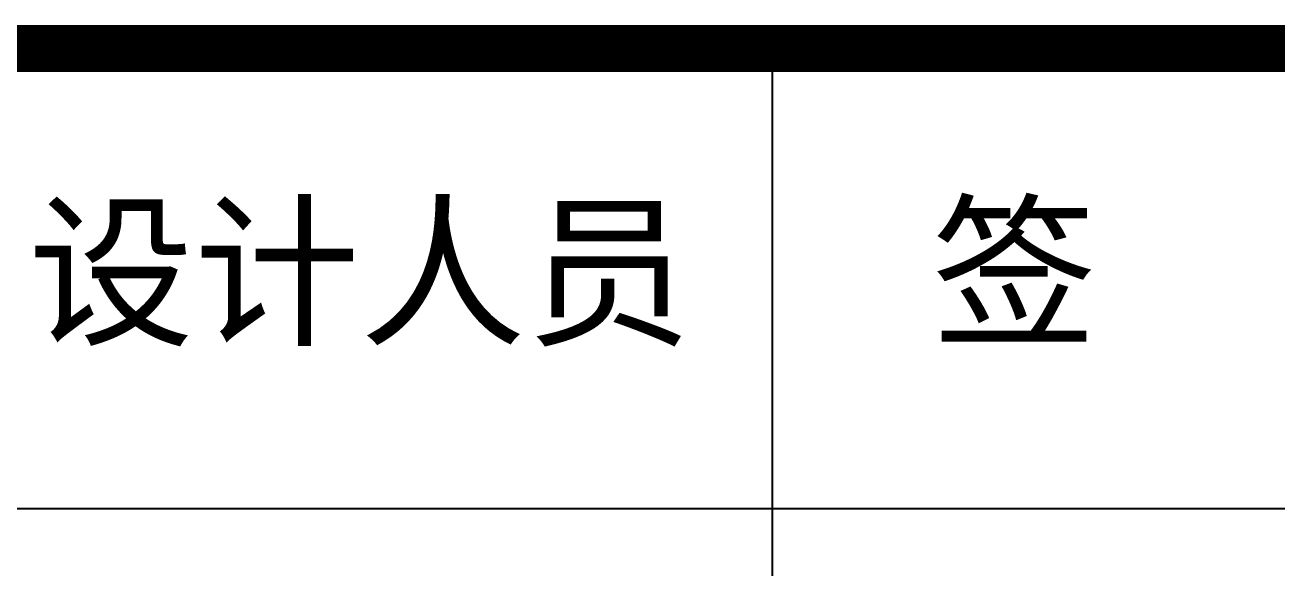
# Model space of a CAD drawing. Extents: x 1036631 to 1215829, y 514619 to 909419.
# Drawn here: x 1208268 to 1212514, y 631653 to 633496 of the extents above; entities that cross this region are included whole.
import ezdxf

# ---------------------------------------------------------------- set-up
doc = ezdxf.new("R2010")
doc.units = 0
doc.header["$LTSCALE"] = 1000
doc.header["$MEASUREMENT"] = 0
doc.layers.add('图框', color=7, linetype='Continuous')
doc.styles.add('STYLE-黑体', font='simhei.ttf')

msp = doc.modelspace()

# ---------------------------------------------------------------- linework, layer by layer
at = {"layer": '图框', "color": 0}
msp.add_line((1205109.1, 631854.7), (1214193.9, 631854.7), dxfattribs=at)
msp.add_line((1205109.1, 631854.7), (1214193.9, 631854.7), dxfattribs=at)
for const_width in [159.4, 159.4, 159.4, 159.4, 64.5]:
    msp.add_lwpolyline([(1205109.1, 633416.4), (1214194.1, 633416.4)], dxfattribs=dict(at, const_width=const_width))
msp.add_lwpolyline([(1210803.4, 622796.7), (1210803.4, 633416.4)], dxfattribs=at)

# ---------------------------------------------------------------- texts
at = {"layer": '图框', "color": 0, "style": 'STYLE-黑体'}
for s, p in [('设计人员', (1208279, 632451.8)), ('签   字', (1211342.1, 632451.8))]:
    msp.add_text(s, height=412.3, dxfattribs=at).set_placement(p)

doc.saveas('drawing.dxf')
